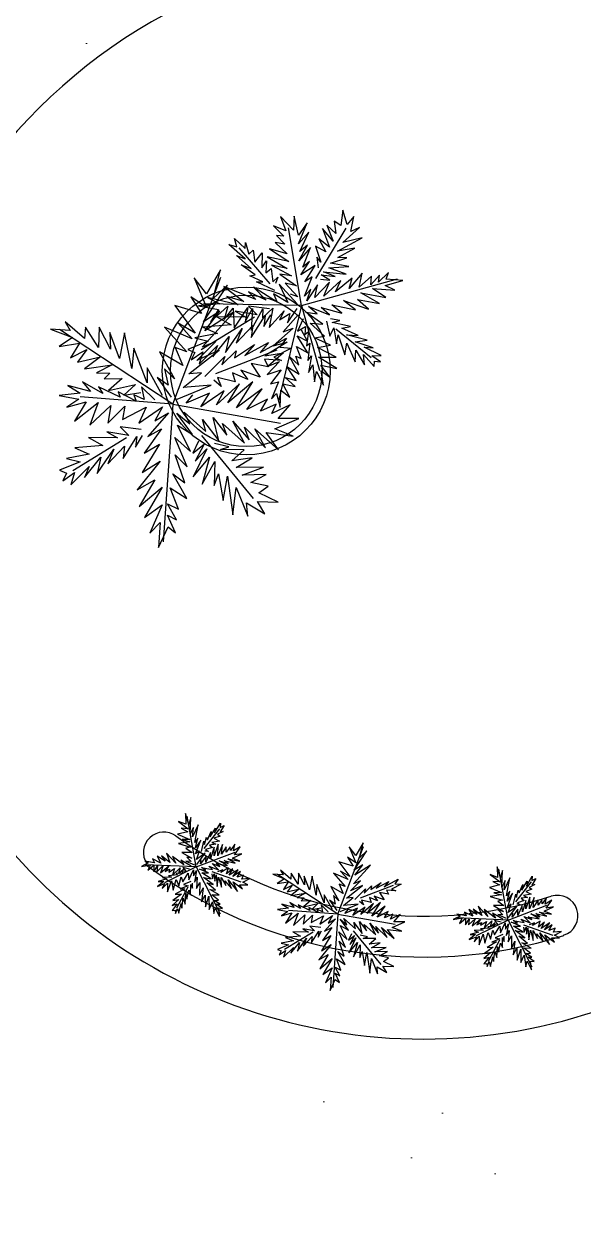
# Model space of a CAD drawing. Header units: millimetres. Extents: x 185 to 501, y 106 to 528.
# Drawn here: x 337.4 to 344.22, y 217.6 to 232.19 of the extents above; entities that cross this region are included whole.
import ezdxf

# ---------------------------------------------------------------- set-up
doc = ezdxf.new("R2010")
doc.units = ezdxf.units.MM
for name, color, linetype in [('arboles', 84, 'Continuous'), ('arena playa', 253, 'Continuous'), ('MUEBLES', 33, 'Continuous')]:
    doc.layers.add(name, color=color, linetype=linetype)
doc.layers.add('Paredes', color=141, linetype='Continuous', lineweight=9)

msp = doc.modelspace()

# ---------------------------------------------------------------- hatches: boundary and pattern name
at = {"layer": 'Paredes'}
h = msp.add_hatch(dxfattribs=at)
h.set_pattern_fill('AR-SAND', color=256, scale=0.1, style=0)
h.set_pattern_definition([(37.5, (-2162.957, 17.1855), (-0.160003, 4.8941324), [0, -3.8608, 0, -4.318, 0, -4.1275]), (7.5, (-2162.957, 17.1855), (4.495233, 7.168251), [0, -2.0828, 0, -3.4798, 0, -1.3335]), (327.5, (-2166.081, 17.1855), (7.909924, 0.014372), [0, -1.27, 0, -4.572, 0, -5.969]), (317.5, (-2166.081, 17.1855), (7.635565, 2.229293), [0, -0.635, 0, -2.9972, 0, -3.429])])
edge = h.paths.add_edge_path()
edge.add_spline(control_points=[(329.163, 209.759), (329.769, 209.758), (331.679, 209.374), (333.188, 205.317), (334.541, 200.963), (333.991, 195.497), (329.105, 192.643), (330.18, 186.77), (334.028, 181.379), (341.571, 182.837), (347.715, 185.41), (350.943, 192.267), (345.013, 196.362), (341.002, 201.852), (340.823, 209.281), (344.738, 211.852), (349.254, 210.173), (352.059, 203.967), (357.894, 206.923), (359.013, 211.66), (358.772, 215.872), (357.263, 219.898), (353.753, 220.348), (352.079, 225.331), (353.828, 231.651), (358.644, 231.789), (361.226, 231.902), (363.18, 233.645), (366.499, 235.216), (366.131, 239.585), (363.726, 244.777), (361.783, 252.598), (355.323, 252.096), (350.842, 251.157), (351.678, 246.816), (352.206, 242.343), (349.289, 237.742), (345.789, 237.071), (344.999, 237.127)], knot_values=[126.800992, 126.800992, 126.800992, 126.800992, 128.552041, 132.302534, 138.232433, 143.028847, 147.14407, 153.309299, 157.961529, 165.761725, 172.843208, 178.590264, 183.713167, 191.652281, 199.550118, 202.153336, 203.993395, 213.278166, 216.611939, 220.52306, 227.040192, 229.640637, 232.242468, 236.304441, 243.607556, 247.723547, 249.600713, 251.118572, 255.427198, 259.388599, 262.330603, 273.582082, 276.727203, 281.527369, 283.853486, 288.505719, 295.449959, 297.74183, 297.74183, 297.74183, 297.74183], degree=3, periodic=0)
edge.add_line((344.999, 237.127), (343.657, 237.512))
edge.add_spline(control_points=[(343.657, 237.512), (343.591, 237.551), (342.465, 238.286), (341.526, 242.294), (343.136, 246.067), (341.978, 251.035), (337.528, 250.743), (334.813, 248.747), (331.956, 245.751), (327.658, 248.749), (327.085, 252.781), (324.994, 256.53), (321.298, 257.351), (317.727, 255.69), (314.381, 252.642), (313.89, 246.209), (319.216, 245.896), (323.552, 245.976), (327.203, 241.87), (328.145, 236.119), (324.858, 232.176), (320.085, 231.24), (317.483, 235.427), (312.581, 235.845), (308.455, 231.987), (311.862, 228.592), (312.568, 224.628), (312.107, 220.627), (308.67, 217.752), (310.827, 212.931), (312.025, 208.248), (314.954, 207.066), (315.627, 206.878)], knot_values=[2.907855, 2.907855, 2.907855, 2.907855, 3.150612, 7.195867, 12.953348, 16.263104, 19.888382, 23.642714, 27.036791, 30.428875, 36.324389, 39.357134, 42.52297, 46.572713, 50.687936, 56.155626, 60.647938, 63.940117, 69.206529, 75.27202, 79.883863, 83.277941, 88.074352, 92.521984, 96.637211, 101.065548, 104.030498, 108.826912, 112.507027, 115.471977, 123.273315, 125.37104, 125.37104, 125.37104, 125.37104], degree=3, periodic=0)
edge.add_spline(control_points=[(315.627, 206.878), (315.799, 206.792), (316.265, 206.559), (316.994, 206.463), (317.798, 206.497), (318.574, 206.523), (319.583, 206.096), (320.582, 205.804), (321.63, 205.921), (322.302, 206.143), (322.76, 206.317), (322.932, 206.382)], knot_values=[0, 0, 0, 0, 0.574846, 1.559232, 2.150533, 3.003289, 3.84311, 5.407574, 6.052016, 6.972857, 7.523573, 7.523573, 7.523573, 7.523573], degree=3, periodic=0)
edge.add_spline(control_points=[(322.932, 206.382), (322.933, 206.383), (324.004, 207.066), (325.387, 208.484), (327.149, 209.374), (327.787, 209.559)], knot_values=[299.106215, 299.106215, 299.106215, 299.106215, 299.110488, 302.953821, 304.929743, 304.929743, 304.929743, 304.929743], degree=3, periodic=0)
edge.add_line((327.787, 209.559), (329.163, 209.759))
h.paths.add_polyline_path([(328.219, 216.885), (326.843, 216.69, -1.682486), (330.764, 223.697), (331.32, 222.412, -0.402923)], flags=16)
h.paths.add_polyline_path([(336.161, 223.833), (335.751, 225.161, -0.49838), (342.828, 233.073), (344.194, 232.813, -1.570148)], flags=16)

# ---------------------------------------------------------------- linework, layer by layer
at = {"layer": 'arboles', "linetype": 'Continuous'}
for p, q in [((340.787, 228.75), (340.626, 229.699)), ((340.962, 229.081), (341.33, 229.696)), ((340.405, 229.014), (340.025, 229.454)), ((339.217, 227.547), (339.801, 229.096)), ((340.787, 228.75), (341.957, 229.078)), ((340.787, 228.75), (339.591, 228.77)), ((340.787, 228.75), (340.504, 227.59)), ((340.787, 228.75), (341.003, 227.959)), ((340.214, 228.608), (339.561, 228.209)), ((339.217, 227.547), (337.836, 228.457)), ((341.205, 228.465), (341.636, 228.117)), ((339.739, 227.921), (340.49, 228.211)), ((339.217, 227.547), (338.085, 227.635)), ((339.217, 227.547), (339.1, 225.868)), ((339.217, 227.547), (340.528, 227.315)), ((338.65, 227.135), (337.996, 226.735)), ((339.567, 227.164), (340.197, 226.398)), ((339.502, 221.901), (339.39, 222.521)), ((339.599, 222.126), (339.788, 222.367)), ((341.229, 221.324), (341.54, 222.149)), ((339.502, 221.901), (339.976, 222.082)), ((339.502, 221.901), (338.873, 221.928)), ((339.502, 221.901), (339.115, 221.708)), ((339.502, 221.901), (339.793, 221.33)), ((339.692, 221.845), (340.047, 221.718)), ((343.304, 221.253), (343.192, 221.873)), ((341.229, 221.324), (340.494, 221.808)), ((341.507, 221.523), (341.907, 221.678)), ((343.401, 221.477), (343.59, 221.719)), ((339.398, 221.655), (339.262, 221.397)), ((343.304, 221.253), (343.778, 221.434)), ((341.229, 221.324), (340.626, 221.371)), ((341.229, 221.324), (341.166, 220.431)), ((341.229, 221.324), (341.927, 221.201)), ((343.304, 221.253), (342.675, 221.28)), ((343.304, 221.253), (342.917, 221.06)), ((343.304, 221.253), (343.595, 220.681)), ((340.927, 221.105), (340.579, 220.892)), ((341.415, 221.12), (341.751, 220.712)), ((343.494, 221.196), (343.849, 221.069)), ((343.2, 221.007), (343.064, 220.749))]:
    msp.add_line(p, q, dxfattribs=at)
at = {"layer": 'arboles', "linetype": 'Continuous', "flags": 128}
for points in [[(340.805, 228.587), (340.735, 228.44), (340.833, 228.497), (340.825, 228.397), (340.871, 228.436), (340.847, 228.26), (340.886, 228.291), (340.863, 228.081), (340.907, 228.138), (340.871, 227.934), (340.925, 228.029), (340.945, 227.822), (340.97, 227.947), (341.052, 227.781), (341.024, 227.955), (341.126, 227.88), (341.023, 228.023), (341.218, 227.984), (340.994, 228.123), (341.207, 228.123), (340.982, 228.239), (341.138, 228.266), (340.944, 228.358), (341.064, 228.378), (340.891, 228.536), (341.046, 228.523), (340.838, 228.672), (340.978, 228.649), (340.871, 228.74), (341.127, 228.639), (341.025, 228.727), (341.279, 228.657), (341.157, 228.758), (341.446, 228.698), (341.296, 228.813), (341.601, 228.708), (341.469, 228.825), (341.737, 228.775), (341.508, 228.907), (341.812, 228.85), (341.653, 228.958), (341.925, 228.94), (341.807, 228.995), (342.02, 229.055), (341.818, 229.074), (341.846, 229.154), (341.723, 229.036), (341.737, 229.122), (341.63, 229.002), (341.64, 229.108), (341.49, 228.975), (341.527, 229.145), (341.365, 228.958), (341.404, 229.083), (341.199, 228.919), (341.264, 229.055), (341.057, 228.866), (341.128, 229.036), (340.947, 228.851), (340.979, 229.003), (340.85, 228.81), (340.9, 228.95), (340.821, 228.867), (340.916, 229.103), (340.826, 229.042), (340.953, 229.239), (340.779, 229.125), (340.883, 229.289), (340.8, 229.218), (340.897, 229.46), (340.751, 229.298), (340.857, 229.489), (340.764, 229.412), (340.876, 229.647), (340.747, 229.504), (340.853, 229.762), (340.747, 229.608), (340.694, 229.843), (340.688, 229.669), (340.531, 229.837), (340.593, 229.664), (340.444, 229.724), (340.571, 229.597), (340.482, 229.606), (340.584, 229.498), (340.465, 229.521), (340.612, 229.381), (340.395, 229.443), (340.629, 229.289), (340.366, 229.347), (340.612, 229.203), (340.421, 229.244), (340.663, 229.113), (340.523, 229.135), (340.725, 228.99), (340.586, 229.022), (340.739, 228.856), (340.65, 228.888)], [(341.018, 229.072), (341.133, 229.061), (341.027, 229.127), (341.194, 229.105), (341.055, 229.164), (341.329, 229.135), (341.117, 229.212), (341.363, 229.229), (341.138, 229.269), (341.339, 229.334), (341.23, 229.336), (341.435, 229.452), (341.224, 229.415), (341.527, 229.576), (341.291, 229.521), (341.493, 229.702), (341.386, 229.653), (341.424, 229.839), (341.344, 229.74), (341.289, 229.913), (341.267, 229.726), (341.184, 229.782), (341.204, 229.629), (341.093, 229.732), (341.17, 229.535), (341.04, 229.69), (341.126, 229.462), (340.998, 229.566), (341.082, 229.406), (340.955, 229.476), (341.023, 229.28), (340.974, 229.34), (340.99, 229.212)], [(340.461, 228.934), (340.237, 229.04), (340.314, 229.04), (340.156, 229.115), (340.22, 229.125), (340.049, 229.249), (340.17, 229.202), (339.991, 229.36), (340.099, 229.319), (339.901, 229.496), (339.998, 229.467), (339.969, 229.568), (340.098, 229.447), (340.101, 229.522), (340.142, 229.376), (340.194, 229.428), (340.217, 229.28), (340.304, 229.393), (340.302, 229.213), (340.359, 229.297), (340.35, 229.15), (340.417, 229.202), (340.434, 229.04), (340.495, 229.098), (340.467, 229.018)], [(339.271, 227.608), (339.685, 227.779), (339.342, 227.75), (339.564, 227.93), (339.413, 227.916), (339.783, 228.208), (339.508, 228.081), (339.739, 228.312), (339.573, 228.241), (339.963, 228.673), (339.608, 228.442), (339.789, 228.682), (339.591, 228.554), (339.881, 228.998), (339.709, 228.838), (339.798, 229.188), (339.626, 228.892), (339.475, 229.09), (339.626, 228.726), (339.437, 228.856), (339.564, 228.652), (339.242, 228.75), (339.49, 228.412), (339.28, 228.534), (339.452, 228.344), (339.114, 228.486), (339.387, 228.185), (339.245, 228.238), (339.339, 228.019), (339.055, 228.185), (339.236, 227.856), (339.114, 227.978), (339.159, 227.779), (339.026, 227.871), (339.197, 227.634)], [(340.732, 228.772), (340.515, 229.012), (340.618, 228.786), (340.442, 228.893), (340.488, 228.794), (340.199, 228.974), (340.353, 228.818), (340.14, 228.919), (340.228, 228.823), (339.839, 228.984), (340.083, 228.799), (339.876, 228.863), (340.011, 228.759), (339.638, 228.848), (339.789, 228.771), (339.53, 228.746), (339.773, 228.701), (339.674, 228.551), (339.885, 228.742), (339.843, 228.581), (339.951, 228.717), (339.963, 228.474), (340.132, 228.725), (340.1, 228.553), (340.187, 228.716), (340.173, 228.452), (340.312, 228.71), (340.31, 228.601), (340.436, 228.718), (340.392, 228.485), (340.572, 228.688), (340.519, 228.576), (340.643, 228.654), (340.613, 228.541), (340.732, 228.715)], [(340.395, 228.711), (340.137, 228.744), (340.244, 228.638), (339.975, 228.682), (340.108, 228.608), (339.753, 228.614), (339.927, 228.516), (339.584, 228.487), (339.762, 228.41), (339.484, 228.357), (339.649, 228.315), (339.401, 228.215), (339.484, 228.179), (339.439, 228.087), (339.581, 228.188), (339.537, 228.037), (339.762, 228.262), (339.703, 228.126), (339.904, 228.374), (339.859, 228.176), (340.061, 228.472), (339.987, 228.291), (340.191, 228.507), (340.173, 228.359), (340.342, 228.629), (340.327, 228.496), (340.41, 228.638)], [(339.091, 227.652), (338.904, 227.992), (338.904, 227.809), (338.739, 228.229), (338.718, 227.984), (338.626, 228.418), (338.567, 228.105), (338.446, 228.421), (338.455, 228.217), (338.316, 228.486), (338.31, 228.238), (338.15, 228.486), (338.138, 228.35), (337.904, 228.554), (337.964, 228.448), (337.724, 228.463), (337.993, 228.359), (337.828, 228.253), (338.079, 228.291), (337.97, 228.111), (338.168, 228.214), (338.055, 228.06), (338.333, 228.126), (338.138, 227.978), (338.478, 228.028), (338.286, 227.93), (338.446, 227.924), (338.378, 227.856), (338.597, 227.862), (338.431, 227.714), (338.759, 227.788), (338.617, 227.658), (338.827, 227.691)], [(340.746, 228.639), (340.56, 228.429), (340.685, 228.474), (340.439, 228.259), (340.611, 228.304), (340.338, 228.136), (340.565, 228.172), (340.38, 228.013), (340.516, 228.069), (340.367, 227.909), (340.537, 227.965), (340.407, 227.796), (340.503, 227.821), (340.421, 227.612), (340.479, 227.678), (340.527, 227.512), (340.532, 227.72), (340.645, 227.633), (340.557, 227.795), (340.707, 227.764), (340.588, 227.874), (340.72, 227.835), (340.608, 228.008), (340.756, 227.912), (340.639, 228.131), (340.752, 228.024), (340.718, 228.134), (340.78, 228.104), (340.723, 228.251), (340.864, 228.175), (340.734, 228.38), (340.857, 228.315), (340.784, 228.45)], [(341.091, 228.562), (341.131, 228.379), (341.178, 228.478), (341.213, 228.284), (341.231, 228.392), (341.313, 228.149), (341.337, 228.292), (341.441, 228.066), (341.45, 228.205), (341.554, 228.029), (341.542, 228.152), (341.671, 228.007), (341.675, 228.072), (341.748, 228.064), (341.645, 228.136), (341.758, 228.143), (341.551, 228.241), (341.658, 228.234), (341.44, 228.31), (341.585, 228.328), (341.335, 228.393), (341.476, 228.387), (341.279, 228.473), (341.384, 228.497), (341.16, 228.546), (341.254, 228.568), (341.138, 228.59)], [(339.608, 227.886), (339.851, 228.128), (339.815, 228.028), (339.987, 228.199), (339.969, 228.111), (340.212, 228.276), (340.094, 228.14), (340.383, 228.3), (340.28, 228.179), (340.602, 228.353), (340.52, 228.241), (340.664, 228.232), (340.446, 228.12), (340.543, 228.081), (340.333, 228.096), (340.378, 228.004), (340.173, 228.043), (340.28, 227.877), (340.046, 227.963), (340.129, 227.85), (339.943, 227.93), (339.978, 227.818), (339.759, 227.871), (339.807, 227.765), (339.715, 227.839)], [(338.996, 227.599), (338.836, 227.759), (338.866, 227.605), (338.739, 227.661), (338.768, 227.584), (338.549, 227.697), (338.573, 227.632), (338.31, 227.759), (338.363, 227.676), (338.115, 227.818), (338.212, 227.703), (337.934, 227.774), (338.085, 227.682), (337.831, 227.652), (338.07, 227.608), (337.925, 227.51), (338.159, 227.578), (338.017, 227.342), (338.304, 227.569), (338.203, 227.291), (338.461, 227.531), (338.422, 227.315), (338.632, 227.525), (338.603, 227.359), (338.89, 227.51), (338.801, 227.315), (339.091, 227.516), (338.996, 227.345), (339.165, 227.442), (338.913, 227.155), (339.076, 227.247), (338.866, 226.948), (339.055, 227.061), (338.842, 226.712), (339.061, 226.854), (338.783, 226.504), (338.996, 226.623), (338.807, 226.297), (339.085, 226.534), (338.869, 226.164), (339.085, 226.321), (338.934, 225.975), (339.061, 226.102), (339.04, 225.797), (339.159, 226.052), (339.25, 225.978), (339.153, 226.194), (339.259, 226.135), (339.153, 226.33), (339.286, 226.268), (339.182, 226.525), (339.387, 226.398), (339.218, 226.697), (339.363, 226.587), (339.245, 226.93), (339.392, 226.783), (339.242, 227.14), (339.431, 226.969), (339.274, 227.291), (339.458, 227.179), (339.265, 227.436), (339.425, 227.306), (339.354, 227.448), (339.617, 227.214), (339.579, 227.359), (339.777, 227.102), (339.709, 227.383), (339.875, 227.17), (339.821, 227.312), (340.091, 227.072), (339.949, 227.339), (340.147, 227.111), (340.091, 227.268), (340.345, 227.013), (340.218, 227.247), (340.505, 226.99), (340.354, 227.2), (340.685, 227.158), (340.46, 227.247), (340.753, 227.374), (340.499, 227.374), (340.647, 227.54), (340.422, 227.433), (340.475, 227.546), (340.286, 227.463), (340.372, 227.608), (340.12, 227.481), (340.304, 227.735), (339.993, 227.501), (340.191, 227.818), (339.889, 227.563), (340.031, 227.794), (339.747, 227.54), (339.842, 227.711), (339.558, 227.516), (339.665, 227.682), (339.378, 227.561), (339.46, 227.661)], [(338.83, 227.238), (338.573, 227.271), (338.68, 227.164), (338.41, 227.209), (338.543, 227.135), (338.188, 227.14), (338.363, 227.043), (338.02, 227.013), (338.197, 226.936), (337.919, 226.883), (338.085, 226.842), (337.836, 226.741), (337.919, 226.706), (337.875, 226.614), (338.017, 226.715), (337.973, 226.564), (338.197, 226.788), (338.138, 226.652), (338.339, 226.901), (338.295, 226.703), (338.496, 226.998), (338.422, 226.818), (338.626, 227.034), (338.609, 226.886), (338.777, 227.155), (338.762, 227.022), (338.845, 227.164)], [(339.529, 227.096), (339.461, 226.951), (339.597, 227.058), (339.49, 226.851), (339.632, 227.004), (339.466, 226.661), (339.665, 226.901), (339.573, 226.573), (339.73, 226.848), (339.721, 226.555), (339.774, 226.697), (339.83, 226.374), (339.881, 226.667), (339.949, 226.197), (339.987, 226.531), (340.129, 226.182), (340.114, 226.345), (340.339, 226.209), (340.247, 226.36), (340.499, 226.351), (340.265, 226.466), (340.378, 226.549), (340.168, 226.593), (340.354, 226.691), (340.061, 226.682), (340.324, 226.78), (339.987, 226.774), (340.182, 226.892), (339.934, 226.856), (340.085, 226.99), (339.798, 226.993), (339.898, 227.028), (339.724, 227.067)], [(339.508, 221.932), (339.61, 222.069), (339.504, 221.992), (339.541, 222.094), (339.494, 222.06), (339.558, 222.228), (339.493, 222.133), (339.523, 222.253), (339.483, 222.198), (339.526, 222.415), (339.455, 222.27), (339.467, 222.384), (339.427, 222.303), (339.435, 222.505), (339.41, 222.419), (339.371, 222.551), (339.373, 222.421), (339.285, 222.456), (339.405, 222.366), (339.318, 222.372), (339.399, 222.33), (339.275, 222.299), (339.422, 222.237), (339.33, 222.236), (339.423, 222.208), (339.285, 222.188), (339.433, 222.143), (339.376, 222.132), (339.45, 222.079), (339.325, 222.078), (339.448, 222.006), (339.385, 222.022), (339.438, 221.966), (339.376, 221.97), (339.479, 221.926)], [(339.564, 222.089), (339.596, 222.215), (339.604, 222.175), (339.626, 222.265), (339.638, 222.233), (339.685, 222.334), (339.673, 222.267), (339.736, 222.376), (339.726, 222.316), (339.797, 222.436), (339.792, 222.383), (339.841, 222.408), (339.792, 222.329), (339.831, 222.335), (339.759, 222.299), (339.792, 222.278), (339.718, 222.25), (339.785, 222.217), (339.692, 222.199), (339.741, 222.179), (339.664, 222.168), (339.698, 222.139), (339.616, 222.113), (339.652, 222.088), (339.608, 222.094)], [(339.42, 221.875), (339.337, 221.896), (339.376, 221.851), (339.324, 221.845), (339.348, 221.825), (339.255, 221.819), (339.275, 221.803), (339.165, 221.793), (339.198, 221.776), (339.089, 221.774), (339.144, 221.755), (339.039, 221.724), (339.106, 221.724), (339.029, 221.664), (339.116, 221.697), (339.088, 221.636), (339.151, 221.704), (339.151, 221.599), (339.2, 221.73), (339.221, 221.619), (339.258, 221.748), (339.288, 221.67), (339.316, 221.78), (339.338, 221.72), (339.403, 221.825), (339.412, 221.744), (339.467, 221.866), (339.47, 221.792), (339.506, 221.857), (339.48, 221.714), (339.515, 221.776), (339.505, 221.637), (339.545, 221.711), (339.543, 221.555), (339.587, 221.644), (339.565, 221.476), (339.611, 221.556), (339.613, 221.413), (339.657, 221.544), (339.659, 221.381), (339.699, 221.475), (339.718, 221.332), (339.734, 221.399), (339.787, 221.295), (339.776, 221.401), (339.82, 221.395), (339.746, 221.447), (339.793, 221.448), (339.72, 221.491), (339.775, 221.497), (339.691, 221.561), (339.783, 221.559), (339.669, 221.624), (339.738, 221.616), (339.632, 221.705), (339.709, 221.686), (339.59, 221.773), (339.685, 221.754), (339.571, 221.829), (339.653, 221.828), (339.54, 221.874), (339.617, 221.863), (339.566, 221.896), (339.698, 221.871), (339.657, 221.911), (339.772, 221.865), (339.695, 221.944), (339.791, 221.907), (339.746, 221.943), (339.881, 221.917), (339.782, 221.976), (339.891, 221.941), (339.842, 221.981), (339.975, 221.948), (339.888, 221.999), (340.032, 221.971), (339.942, 222.01), (340.058, 222.062), (339.967, 222.047), (340.038, 222.145), (339.955, 222.096), (339.971, 222.179), (339.918, 222.1), (339.914, 222.147), (339.868, 222.083), (339.868, 222.147), (339.81, 222.056), (339.82, 222.175), (339.765, 222.038), (339.768, 222.18), (339.719, 222.038), (339.72, 222.141), (339.677, 222.003), (339.674, 222.077), (339.62, 221.958), (339.622, 222.033), (339.552, 221.937), (339.56, 221.986)], [(341.258, 221.356), (341.478, 221.448), (341.296, 221.432), (341.414, 221.528), (341.333, 221.52), (341.53, 221.676), (341.384, 221.608), (341.507, 221.731), (341.418, 221.693), (341.626, 221.923), (341.437, 221.801), (341.533, 221.928), (341.428, 221.86), (341.582, 222.097), (341.491, 222.012), (341.538, 222.197), (341.447, 222.04), (341.366, 222.145), (341.447, 221.952), (341.346, 222.021), (341.414, 221.912), (341.242, 221.964), (341.374, 221.785), (341.263, 221.849), (341.354, 221.749), (341.174, 221.824), (341.319, 221.664), (341.244, 221.692), (341.294, 221.575), (341.143, 221.664), (341.239, 221.489), (341.174, 221.553), (341.198, 221.448), (341.127, 221.497), (341.218, 221.371)], [(339.44, 221.911), (339.313, 221.985), (339.349, 221.926), (339.213, 222.03), (339.254, 221.946), (339.139, 222.07), (339.181, 221.956), (339.079, 222.036), (339.122, 221.971), (339.024, 222.032), (339.071, 221.949), (338.97, 221.999), (338.993, 221.952), (338.876, 221.973), (338.917, 221.95), (338.835, 221.908), (338.944, 221.927), (338.91, 221.86), (338.985, 221.921), (338.984, 221.841), (339.029, 221.914), (339.022, 221.841), (339.1, 221.917), (339.066, 221.831), (339.167, 221.914), (339.123, 221.844), (339.177, 221.873), (339.168, 221.838), (339.238, 221.883), (339.213, 221.802), (339.306, 221.89), (339.285, 221.82), (339.347, 221.872)], [(339.692, 221.815), (339.699, 221.754), (339.722, 221.816), (339.728, 221.727), (339.744, 221.805), (339.757, 221.661), (339.775, 221.778), (339.809, 221.653), (339.807, 221.773), (339.861, 221.676), (339.851, 221.732), (339.932, 221.638), (339.891, 221.744), (340.006, 221.603), (339.953, 221.72), (340.067, 221.634), (340.031, 221.684), (340.131, 221.684), (340.071, 221.715), (340.155, 221.761), (340.056, 221.753), (340.077, 221.802), (340, 221.776), (340.041, 221.844), (339.947, 221.784), (340.014, 221.867), (339.905, 221.799), (339.946, 221.876), (339.872, 221.816), (339.895, 221.889), (339.801, 221.834), (339.826, 221.865), (339.762, 221.843)], [(341.162, 221.38), (341.063, 221.561), (341.063, 221.464), (340.974, 221.687), (340.963, 221.556), (340.915, 221.788), (340.883, 221.621), (340.818, 221.79), (340.823, 221.681), (340.749, 221.824), (340.746, 221.692), (340.661, 221.824), (340.655, 221.752), (340.53, 221.86), (340.562, 221.804), (340.434, 221.812), (340.578, 221.756), (340.489, 221.7), (340.623, 221.72), (340.565, 221.624), (340.67, 221.679), (340.611, 221.597), (340.759, 221.632), (340.655, 221.553), (340.836, 221.58), (340.733, 221.528), (340.818, 221.525), (340.782, 221.489), (340.899, 221.492), (340.811, 221.413), (340.985, 221.453), (340.91, 221.383), (341.022, 221.401)], [(343.31, 221.283), (343.412, 221.42), (343.305, 221.344), (343.343, 221.446), (343.296, 221.412), (343.36, 221.58), (343.295, 221.484), (343.325, 221.605), (343.285, 221.549), (343.328, 221.767), (343.257, 221.622), (343.269, 221.735), (343.229, 221.655), (343.237, 221.857), (343.212, 221.771), (343.173, 221.902), (343.175, 221.772), (343.087, 221.807), (343.207, 221.718), (343.12, 221.723), (343.201, 221.682), (343.077, 221.65), (343.224, 221.589), (343.132, 221.587), (343.225, 221.559), (343.087, 221.54), (343.235, 221.494), (343.178, 221.484), (343.252, 221.431), (343.127, 221.429), (343.25, 221.357), (343.186, 221.373), (343.24, 221.317), (343.178, 221.321), (343.281, 221.277)], [(339.437, 221.725), (339.346, 221.685), (339.402, 221.671), (339.305, 221.633), (339.363, 221.635), (339.246, 221.567), (339.322, 221.569), (339.216, 221.492), (339.289, 221.502), (339.208, 221.43), (339.271, 221.449), (339.209, 221.368), (339.243, 221.372), (339.247, 221.334), (339.273, 221.394), (339.288, 221.336), (339.318, 221.454), (339.325, 221.398), (339.342, 221.518), (339.366, 221.445), (339.374, 221.581), (339.385, 221.507), (339.41, 221.618), (339.433, 221.566), (339.435, 221.687), (339.457, 221.641), (339.456, 221.703)], [(341.437, 221.505), (341.566, 221.634), (341.548, 221.58), (341.639, 221.671), (341.629, 221.624), (341.759, 221.712), (341.696, 221.64), (341.85, 221.725), (341.795, 221.66), (341.966, 221.753), (341.922, 221.693), (341.999, 221.689), (341.883, 221.629), (341.935, 221.608), (341.823, 221.616), (341.847, 221.567), (341.738, 221.588), (341.795, 221.5), (341.67, 221.545), (341.714, 221.486), (341.615, 221.528), (341.634, 221.468), (341.518, 221.497), (341.543, 221.44), (341.494, 221.479)], [(343.366, 221.44), (343.398, 221.567), (343.406, 221.527), (343.428, 221.617), (343.44, 221.584), (343.486, 221.686), (343.474, 221.618), (343.538, 221.727), (343.528, 221.667), (343.599, 221.787), (343.594, 221.734), (343.643, 221.76), (343.594, 221.68), (343.633, 221.687), (343.561, 221.651), (343.594, 221.629), (343.52, 221.602), (343.587, 221.569), (343.494, 221.551), (343.543, 221.53), (343.466, 221.52), (343.5, 221.49), (343.418, 221.465), (343.454, 221.439), (343.41, 221.445)], [(343.222, 221.227), (343.139, 221.247), (343.178, 221.203), (343.126, 221.196), (343.15, 221.177), (343.057, 221.171), (343.077, 221.154), (342.967, 221.144), (343, 221.128), (342.891, 221.125), (342.946, 221.107), (342.841, 221.076), (342.908, 221.075), (342.831, 221.016), (342.918, 221.048), (342.89, 220.988), (342.953, 221.056), (342.953, 220.951), (343.002, 221.081), (343.023, 220.971), (343.06, 221.099), (343.09, 221.021), (343.118, 221.131), (343.14, 221.071), (343.205, 221.177), (343.214, 221.096), (343.269, 221.218), (343.272, 221.143), (343.308, 221.208), (343.282, 221.065), (343.317, 221.127), (343.307, 220.988), (343.347, 221.062), (343.345, 220.907), (343.389, 220.996), (343.367, 220.827), (343.413, 220.908), (343.415, 220.764), (343.459, 220.896), (343.461, 220.733), (343.501, 220.826), (343.52, 220.684), (343.536, 220.75), (343.589, 220.647), (343.578, 220.753), (343.622, 220.747), (343.548, 220.798), (343.595, 220.8), (343.522, 220.843), (343.577, 220.848), (343.493, 220.912), (343.585, 220.911), (343.471, 220.975), (343.54, 220.968), (343.434, 221.057), (343.511, 221.037), (343.392, 221.125), (343.487, 221.106), (343.373, 221.18), (343.455, 221.18), (343.342, 221.226), (343.419, 221.215), (343.368, 221.247), (343.5, 221.223), (343.459, 221.262), (343.574, 221.217), (343.497, 221.296), (343.593, 221.258), (343.548, 221.294), (343.683, 221.269), (343.584, 221.328), (343.693, 221.292), (343.644, 221.333), (343.777, 221.299), (343.69, 221.351), (343.834, 221.323), (343.744, 221.362), (343.86, 221.413), (343.769, 221.398), (343.84, 221.497), (343.757, 221.447), (343.773, 221.53), (343.72, 221.452), (343.716, 221.499), (343.67, 221.435), (343.67, 221.499), (343.612, 221.408), (343.622, 221.527), (343.567, 221.39), (343.569, 221.532), (343.521, 221.39), (343.522, 221.493), (343.479, 221.354), (343.476, 221.429), (343.422, 221.309), (343.424, 221.384), (343.354, 221.289), (343.362, 221.338)], [(341.111, 221.352), (341.026, 221.437), (341.042, 221.355), (340.974, 221.385), (340.99, 221.344), (340.874, 221.404), (340.886, 221.369), (340.746, 221.437), (340.774, 221.393), (340.642, 221.468), (340.694, 221.407), (340.546, 221.445), (340.626, 221.396), (340.491, 221.38), (340.618, 221.356), (340.541, 221.305), (340.666, 221.341), (340.59, 221.215), (340.743, 221.336), (340.689, 221.188), (340.826, 221.316), (340.806, 221.201), (340.918, 221.312), (340.902, 221.224), (341.055, 221.305), (341.007, 221.201), (341.162, 221.308), (341.111, 221.216), (341.201, 221.268), (341.067, 221.116), (341.154, 221.164), (341.042, 221.005), (341.143, 221.065), (341.029, 220.879), (341.146, 220.955), (340.998, 220.769), (341.111, 220.832), (341.011, 220.659), (341.159, 220.785), (341.044, 220.588), (341.159, 220.671), (341.078, 220.487), (341.146, 220.555), (341.135, 220.393), (341.198, 220.528), (341.247, 220.489), (341.195, 220.604), (341.252, 220.572), (341.195, 220.676), (341.266, 220.643), (341.211, 220.78), (341.319, 220.712), (341.229, 220.871), (341.307, 220.813), (341.244, 220.996), (341.322, 220.917), (341.242, 221.108), (341.343, 221.016), (341.259, 221.188), (341.357, 221.128), (341.255, 221.265), (341.34, 221.196), (341.302, 221.271), (341.442, 221.147), (341.422, 221.224), (341.527, 221.087), (341.491, 221.237), (341.579, 221.123), (341.551, 221.199), (341.694, 221.071), (341.618, 221.213), (341.724, 221.092), (341.694, 221.175), (341.829, 221.04), (341.762, 221.164), (341.914, 221.027), (341.834, 221.139), (342.011, 221.117), (341.891, 221.164), (342.047, 221.232), (341.911, 221.232), (341.99, 221.32), (341.87, 221.264), (341.899, 221.323), (341.798, 221.279), (341.844, 221.356), (341.71, 221.289), (341.807, 221.424), (341.642, 221.3), (341.748, 221.468), (341.587, 221.333), (341.663, 221.456), (341.511, 221.32), (341.562, 221.412), (341.411, 221.308), (341.467, 221.396), (341.315, 221.331), (341.359, 221.385)], [(343.242, 221.262), (343.115, 221.337), (343.151, 221.277), (343.015, 221.382), (343.056, 221.298), (342.941, 221.422), (342.983, 221.308), (342.881, 221.387), (342.924, 221.322), (342.826, 221.383), (342.873, 221.301), (342.772, 221.351), (342.795, 221.304), (342.678, 221.325), (342.719, 221.302), (342.637, 221.26), (342.746, 221.279), (342.712, 221.211), (342.787, 221.273), (342.786, 221.193), (342.831, 221.265), (342.824, 221.193), (342.902, 221.269), (342.868, 221.182), (342.969, 221.265), (342.925, 221.196), (342.979, 221.225), (342.97, 221.19), (343.04, 221.234), (343.015, 221.154), (343.108, 221.242), (343.087, 221.172), (343.149, 221.223)], [(343.494, 221.166), (343.501, 221.106), (343.524, 221.167), (343.53, 221.079), (343.546, 221.157), (343.559, 221.012), (343.577, 221.129), (343.611, 221.004), (343.609, 221.125), (343.663, 221.027), (343.653, 221.084), (343.734, 220.99), (343.693, 221.095), (343.808, 220.955), (343.755, 221.072), (343.869, 220.985), (343.833, 221.036), (343.933, 221.035), (343.873, 221.067), (343.957, 221.113), (343.858, 221.105), (343.879, 221.154), (343.802, 221.127), (343.843, 221.196), (343.749, 221.135), (343.816, 221.219), (343.707, 221.151), (343.748, 221.228), (343.674, 221.168), (343.697, 221.241), (343.603, 221.185), (343.628, 221.217), (343.564, 221.195)], [(341.023, 221.16), (340.886, 221.177), (340.943, 221.12), (340.8, 221.144), (340.87, 221.105), (340.681, 221.108), (340.774, 221.056), (340.592, 221.04), (340.686, 220.999), (340.538, 220.971), (340.626, 220.949), (340.494, 220.895), (340.538, 220.876), (340.515, 220.827), (340.59, 220.881), (340.567, 220.801), (340.686, 220.92), (340.655, 220.848), (340.762, 220.98), (340.738, 220.875), (340.845, 221.032), (340.806, 220.936), (340.915, 221.051), (340.905, 220.972), (340.995, 221.116), (340.987, 221.045), (341.031, 221.12)], [(341.395, 221.084), (341.359, 221.007), (341.431, 221.064), (341.374, 220.953), (341.45, 221.035), (341.362, 220.853), (341.467, 220.98), (341.418, 220.805), (341.502, 220.952), (341.497, 220.796), (341.526, 220.871), (341.555, 220.7), (341.582, 220.856), (341.618, 220.605), (341.639, 220.783), (341.714, 220.597), (341.707, 220.684), (341.826, 220.612), (341.777, 220.692), (341.911, 220.687), (341.787, 220.749), (341.847, 220.793), (341.735, 220.816), (341.834, 220.868), (341.678, 220.864), (341.818, 220.916), (341.639, 220.912), (341.743, 220.975), (341.611, 220.957), (341.691, 221.027), (341.538, 221.029), (341.592, 221.048), (341.499, 221.068)], [(343.239, 221.076), (343.148, 221.036), (343.204, 221.022), (343.107, 220.984), (343.165, 220.986), (343.048, 220.919), (343.124, 220.921), (343.018, 220.844), (343.091, 220.854), (343.01, 220.782), (343.073, 220.801), (343.011, 220.719), (343.045, 220.724), (343.049, 220.685), (343.075, 220.746), (343.09, 220.688), (343.12, 220.805), (343.127, 220.749), (343.144, 220.87), (343.168, 220.796), (343.176, 220.932), (343.187, 220.859), (343.212, 220.97), (343.235, 220.918), (343.237, 221.039), (343.259, 220.992), (343.258, 221.055)]]:
    msp.add_lwpolyline(points, dxfattribs=at)
at = {"layer": 'arena playa'}
for start, end in [(85.2056, 191.1686), (203.1724, 73.203)]:
    msp.add_arc((342.273, 226.449), 6.648, start, end, dxfattribs=at)
at = {"layer": 'MUEBLES'}
for radius in [1.024, 0.924]:
    msp.add_circle((340.112, 227.953), radius, dxfattribs=at)
for centre, radius, start, end in [((339.107, 222.077), 0.25, 54.0894, 213.1948), ((342.273, 226.449), 5.148, 234.0894, 287.6236), ((342.273, 226.449), 5.648, 233.1052, 287.6236), ((343.907, 221.305), 0.25, 287.6236, 107.6236)]:
    msp.add_arc(centre, radius, start, end, dxfattribs=at)
at = {"layer": 'Paredes'}
for points, knots in [([(315.627, 206.878), (314.954, 207.066), (312.025, 208.248), (310.827, 212.931), (308.67, 217.752), (312.107, 220.627), (312.568, 224.628), (311.862, 228.592), (308.455, 231.987), (312.581, 235.845), (317.483, 235.427), (320.085, 231.24), (324.858, 232.176), (328.145, 236.119), (327.203, 241.87), (323.552, 245.976), (319.216, 245.896), (313.89, 246.209), (314.381, 252.642), (317.727, 255.69), (321.298, 257.351), (324.994, 256.53), (327.085, 252.781), (327.658, 248.749), (331.956, 245.751), (334.813, 248.747), (337.528, 250.743), (341.978, 251.035), (343.136, 246.067), (341.526, 242.294), (342.465, 238.286), (343.591, 237.551), (343.657, 237.512)], [2.907855, 2.907855, 2.907855, 2.907855, 5.005581, 12.806919, 15.771869, 19.451984, 24.248398, 27.213348, 31.641685, 35.756912, 40.204543, 45.000955, 48.395032, 53.006876, 59.072367, 64.338779, 67.630958, 72.12327, 77.59096, 81.706183, 85.755926, 88.921762, 91.954507, 97.850021, 101.242105, 104.636182, 108.390514, 112.015792, 115.325548, 121.083029, 125.128283, 125.37104, 125.37104, 125.37104, 125.37104]), ([(344.999, 237.127), (345.789, 237.071), (349.289, 237.742), (352.206, 242.343), (351.678, 246.816), (350.842, 251.157), (355.323, 252.096), (361.783, 252.598), (363.726, 244.777), (366.131, 239.585), (366.499, 235.216), (363.18, 233.645), (361.226, 231.902), (358.644, 231.789), (353.828, 231.651), (352.079, 225.331), (353.753, 220.348), (357.263, 219.898), (358.772, 215.872), (359.013, 211.66), (357.894, 206.923), (352.059, 203.967), (349.254, 210.173), (344.738, 211.852), (340.823, 209.281), (341.002, 201.852), (345.013, 196.362), (350.943, 192.267), (347.715, 185.41), (341.571, 182.837), (334.028, 181.379), (330.18, 186.77), (329.105, 192.643), (333.991, 195.497), (334.541, 200.963), (333.188, 205.317), (331.679, 209.374), (329.769, 209.758), (329.163, 209.759)], [126.800992, 126.800992, 126.800992, 126.800992, 129.092863, 136.037103, 140.689336, 143.015452, 147.815618, 150.96074, 162.212219, 165.154223, 169.115624, 173.42425, 174.942109, 176.819275, 180.935266, 188.238381, 192.300354, 194.902185, 197.502629, 204.019762, 207.930883, 211.264655, 220.549427, 222.389486, 224.992704, 232.890541, 240.829655, 245.952558, 251.699614, 258.781097, 266.581292, 271.233523, 277.398752, 281.513975, 286.310389, 292.240287, 295.990781, 297.74183, 297.74183, 297.74183, 297.74183])]:
    msp.add_open_spline(points, degree=3, knots=knots, dxfattribs=at)

doc.saveas('drawing.dxf')
